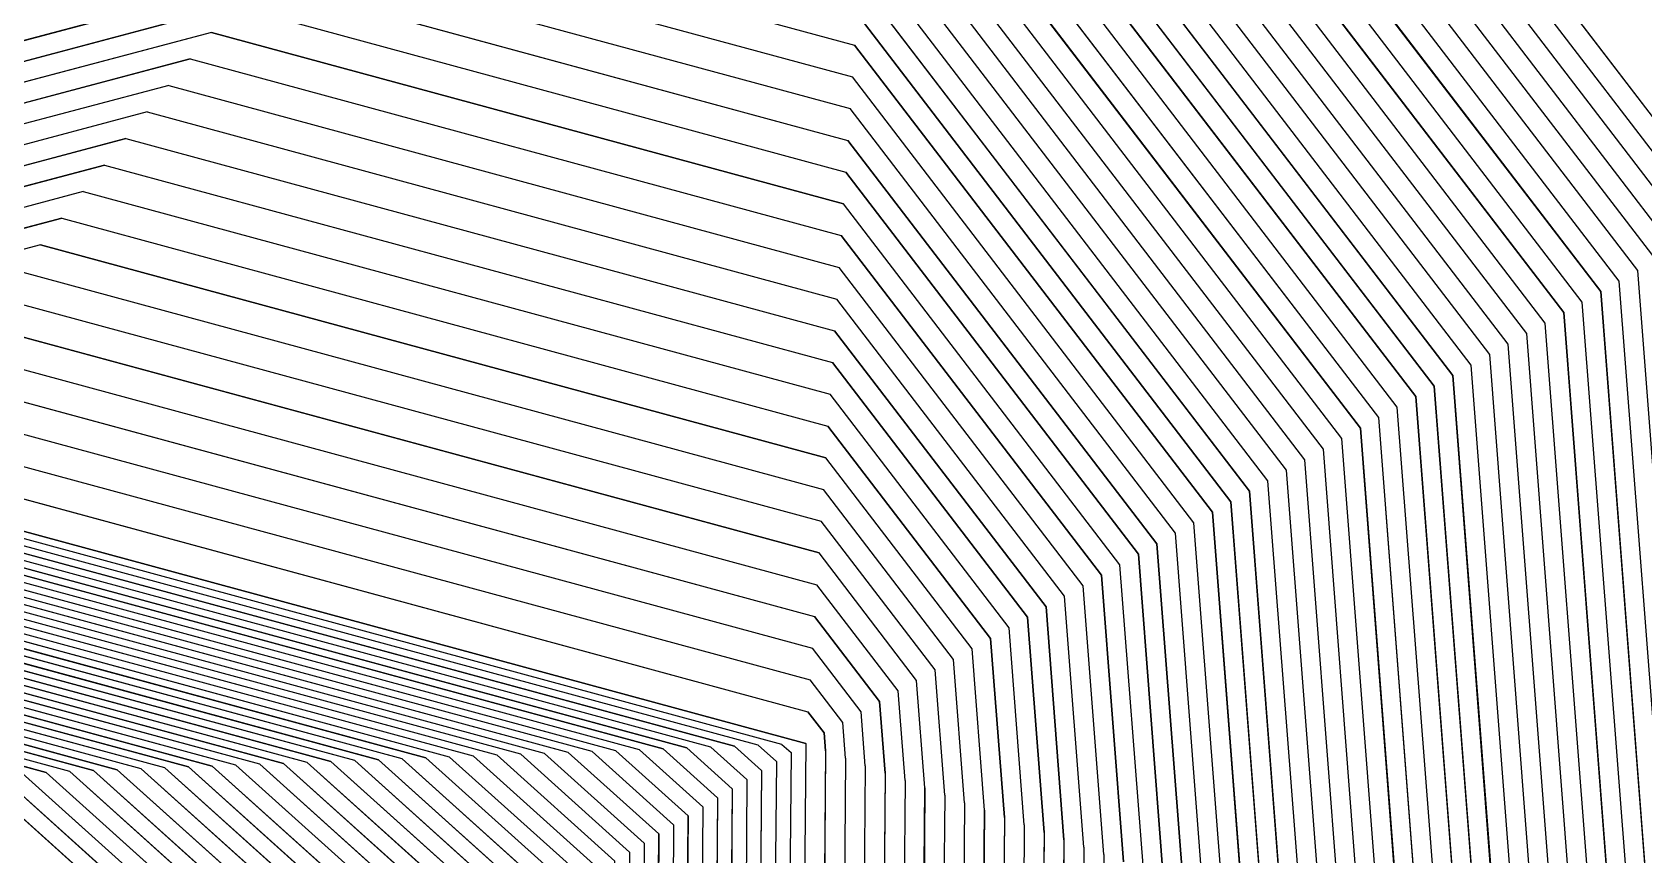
# Model space of a CAD drawing. Extents: x 7084 to 11035, y 13750 to 16729.
# Drawn here: x 9570 to 10154, y 15431 to 15729 of the extents above; entities that cross this region are included whole.
import ezdxf

# ---------------------------------------------------------------- set-up
doc = ezdxf.new("R2010")
doc.units = 0
doc.layers.add('Level 1', color=7, linetype='Continuous')

msp = doc.modelspace()

# ---------------------------------------------------------------- linework, layer by layer
at = {"layer": 'Level 1'}
for p, q in [((10184.94, 15661.53), (9890.33, 16046.32)), ((10178.24, 15657.72), (9889.53, 16034.81)), ((10171.54, 15653.91), (9888.72, 16023.31)), ((10164.84, 15650.1), (9887.91, 16011.8)), ((10158.14, 15646.28), (9887.11, 16000.29)), ((10151.45, 15642.47), (9886.3, 15988.79)), ((10144.75, 15638.66), (9885.5, 15977.28)), ((10138.05, 15634.85), (9884.69, 15965.78)), ((10131.35, 15631.04), (9883.88, 15954.27)), ((10124.65, 15627.23), (9883.08, 15942.76)), ((10117.96, 15623.42), (9882.27, 15931.26)), ((10111.26, 15619.61), (9881.47, 15919.75)), ((10104.56, 15615.8), (9880.66, 15908.25)), ((10097.86, 15611.99), (9879.86, 15896.74)), ((10091.16, 15608.18), (9879.05, 15885.23)), ((10084.47, 15604.37), (9878.24, 15873.73)), ((10077.77, 15600.56), (9877.44, 15862.22)), ((10071.07, 15596.75), (9876.63, 15850.72)), ((10064.37, 15592.94), (9875.83, 15839.21)), ((10057.68, 15589.13), (9875.02, 15827.7)), ((10050.98, 15585.32), (9874.21, 15816.2)), ((10044.28, 15581.51), (9873.41, 15804.69)), ((10037.58, 15577.7), (9872.6, 15793.19)), ((10030.88, 15573.89), (9871.8, 15781.68)), ((9673.48, 15776.9), (9867.77, 15724.15)), ((10024.19, 15570.08), (9870.99, 15770.17)), ((9665.74, 15767.28), (9866.96, 15712.64)), ((9657.99, 15757.66), (9866.16, 15701.14)), ((10017.49, 15566.27), (9870.19, 15758.67)), ((9650.25, 15748.04), (9435.83, 15691.07)), ((9650.25, 15748.04), (9865.35, 15689.63)), ((10010.79, 15562.46), (9869.38, 15747.16)), ((9642.5, 15738.42), (9439.37, 15684.45)), ((9642.5, 15738.42), (9864.55, 15678.13)), ((10004.09, 15558.65), (9868.57, 15735.66)), ((9634.76, 15728.8), (9442.91, 15677.82)), ((9634.76, 15728.8), (9863.74, 15666.62)), ((9997.39, 15554.84), (9867.77, 15724.15)), ((9627.01, 15719.17), (9446.45, 15671.2)), ((9627.01, 15719.17), (9862.93, 15655.12)), ((9990.7, 15551.03), (9866.96, 15712.64)), ((9619.27, 15709.55), (9449.99, 15664.58)), ((9619.27, 15709.55), (9862.13, 15643.61)), ((9611.52, 15699.93), (9453.54, 15657.95)), ((9611.52, 15699.93), (9861.32, 15632.1)), ((9984, 15547.22), (9866.16, 15701.14)), ((9603.78, 15690.31), (9457.08, 15651.33)), ((9603.78, 15690.31), (9860.52, 15620.6)), ((9977.3, 15543.41), (9865.35, 15689.63)), ((9596.03, 15680.69), (9460.62, 15644.71)), ((9596.03, 15680.69), (9859.71, 15609.09)), ((9970.6, 15539.6), (9864.55, 15678.13)), ((9588.29, 15671.06), (9464.16, 15638.08)), ((9588.29, 15671.06), (9858.9, 15597.59)), ((9963.9, 15535.79), (9863.74, 15666.62)), ((9580.54, 15661.44), (9467.7, 15631.46)), ((9580.54, 15661.44), (9858.1, 15586.08)), ((9957.21, 15531.98), (9862.93, 15655.12)), ((9572.8, 15651.82), (9471.24, 15624.83)), ((9572.8, 15651.82), (9857.29, 15574.57)), ((9565.05, 15642.2), (9856.49, 15563.07)), ((9950.51, 15528.17), (9862.13, 15643.61)), ((10173.92, 15350.13), (10151.45, 15642.47)), ((10159.52, 15355.51), (10138.05, 15634.85)), ((10166.72, 15352.82), (10144.75, 15638.66)), ((9557.31, 15632.58), (9855.68, 15551.56)), ((9943.81, 15524.36), (9861.32, 15632.1)), ((10152.32, 15358.19), (10131.35, 15631.04)), ((9549.57, 15622.95), (9854.88, 15540.06)), ((10137.93, 15363.56), (10117.96, 15623.42)), ((10145.13, 15360.88), (10124.65, 15627.23)), ((9937.11, 15520.55), (9860.52, 15620.6)), ((10130.73, 15366.25), (10111.26, 15619.61)), ((9541.82, 15613.33), (9854.07, 15528.55)), ((10116.34, 15371.62), (10097.86, 15611.99)), ((10123.53, 15368.94), (10104.56, 15615.8)), ((9930.42, 15516.74), (9859.71, 15609.09)), ((10109.14, 15374.31), (10091.16, 15608.18)), ((9534.08, 15603.71), (9853.26, 15517.04)), ((10094.75, 15379.68), (10077.77, 15600.56)), ((10101.94, 15377), (10084.47, 15604.37)), ((9526.33, 15594.09), (9852.46, 15505.54)), ((9923.72, 15512.93), (9858.9, 15597.59)), ((10087.55, 15382.37), (10071.07, 15596.75)), ((10073.15, 15387.74), (10057.68, 15589.13)), ((10080.35, 15385.06), (10064.37, 15592.94)), ((9518.59, 15584.47), (9851.65, 15494.03)), ((9917.02, 15509.12), (9858.1, 15586.08)), ((10065.96, 15390.43), (10050.98, 15585.32)), ((10051.56, 15395.8), (10037.58, 15577.7)), ((10058.76, 15393.12), (10044.28, 15581.51)), ((9510.84, 15574.84), (9850.85, 15482.53)), ((9910.32, 15505.31), (9857.29, 15574.57)), ((10044.37, 15398.49), (10030.88, 15573.89)), ((9850.04, 15471.02), (9503.1, 15565.22)), ((9503.1, 15565.22), (9850.04, 15471.02)), ((10029.97, 15403.86), (10017.49, 15566.27)), ((10037.17, 15401.17), (10024.19, 15570.08)), ((9841.44, 15470.69), (9504.41, 15562.2)), ((9832.84, 15470.36), (9505.72, 15559.18)), ((9903.62, 15501.5), (9856.49, 15563.07)), ((10015.58, 15409.23), (10004.09, 15558.65)), ((10022.77, 15406.55), (10010.79, 15562.46)), ((9824.24, 15470.04), (9507.04, 15556.16)), ((9815.64, 15469.71), (9508.35, 15553.14)), ((10008.38, 15411.92), (9997.39, 15554.84)), ((9807.04, 15469.38), (9509.66, 15550.12)), ((9798.44, 15469.05), (9510.97, 15547.1)), ((9896.93, 15497.69), (9855.68, 15551.56)), ((9993.99, 15417.29), (9984, 15547.22)), ((10001.18, 15414.61), (9990.7, 15551.03)), ((9789.84, 15468.72), (9512.29, 15544.08)), ((9781.24, 15468.39), (9513.6, 15541.07)), ((9986.79, 15419.98), (9977.3, 15543.41)), ((9772.64, 15468.07), (9514.91, 15538.05)), ((9890.23, 15493.88), (9854.88, 15540.06)), ((9972.39, 15425.35), (9963.9, 15535.79)), ((9979.59, 15422.67), (9970.6, 15539.6)), ((9764.04, 15467.74), (9516.23, 15535.03)), ((9755.44, 15467.41), (9517.54, 15532.01)), ((9965.2, 15428.04), (9957.21, 15531.98)), ((9746.84, 15467.08), (9518.85, 15528.99)), ((9738.24, 15466.75), (9520.17, 15525.97)), ((9883.53, 15490.07), (9854.07, 15528.55)), ((9950.8, 15433.41), (9943.81, 15524.36)), ((9958, 15430.72), (9950.51, 15528.17)), ((9729.64, 15466.42), (9521.48, 15522.95)), ((9721.04, 15466.1), (9522.79, 15519.93)), ((9943.6, 15436.1), (9937.11, 15520.55)), ((9712.44, 15465.77), (9524.1, 15516.91)), ((9703.85, 15465.44), (9525.42, 15513.89)), ((9876.83, 15486.26), (9853.26, 15517.04)), ((9929.21, 15441.47), (9923.72, 15512.93)), ((9936.41, 15438.78), (9930.42, 15516.74)), ((9695.25, 15465.11), (9526.73, 15510.87)), ((9686.65, 15464.78), (9528.04, 15507.85)), ((9922.01, 15444.16), (9917.02, 15509.12)), ((9678.05, 15464.46), (9529.36, 15504.83)), ((9669.45, 15464.13), (9530.67, 15501.81)), ((9870.13, 15482.45), (9852.46, 15505.54)), ((9907.62, 15449.53), (9903.62, 15501.5)), ((9914.82, 15446.84), (9910.32, 15505.31)), ((9660.85, 15463.8), (9531.98, 15498.79)), ((9652.25, 15463.47), (9533.29, 15495.77)), ((9900.42, 15452.22), (9896.93, 15497.69)), ((9643.65, 15463.14), (9534.61, 15492.75)), ((9635.05, 15462.81), (9535.92, 15489.73)), ((9863.44, 15478.64), (9851.65, 15494.03)), ((9886.03, 15457.59), (9883.53, 15490.07)), ((9893.22, 15454.9), (9890.23, 15493.88)), ((9626.45, 15462.49), (9537.23, 15486.71)), ((9617.85, 15462.16), (9538.55, 15483.69)), ((9878.83, 15460.27), (9876.83, 15486.26)), ((9609.25, 15461.83), (9539.86, 15480.67)), ((9600.65, 15461.5), (9541.17, 15477.65)), ((9856.74, 15474.83), (9850.85, 15482.53)), ((9864.44, 15465.65), (9863.44, 15478.64)), ((9871.63, 15462.96), (9870.13, 15482.45)), ((9592.05, 15461.17), (9542.49, 15474.63)), ((9583.45, 15460.84), (9543.8, 15471.61)), ((9850.04, 15471.02), (9847.74, 15197.6)), ((9857.24, 15468.33), (9856.74, 15474.83)), ((9574.85, 15460.52), (9545.11, 15468.59)), ((9703.85, 15465.44), (9759.64, 15415.22)), ((9712.44, 15465.77), (9764.96, 15418.5)), ((9721.04, 15466.1), (9770.28, 15421.78)), ((9729.64, 15466.42), (9775.6, 15425.07)), ((9738.24, 15466.75), (9780.91, 15428.35)), ((9746.84, 15467.08), (9786.23, 15431.63)), ((9755.44, 15467.41), (9791.55, 15434.91)), ((9764.04, 15467.74), (9796.87, 15438.2)), ((9772.64, 15468.07), (9802.18, 15441.48)), ((9781.24, 15468.39), (9807.5, 15444.76)), ((9789.84, 15468.72), (9812.82, 15448.04)), ((9798.44, 15469.05), (9818.14, 15451.33)), ((9807.04, 15469.38), (9823.45, 15454.61)), ((9815.64, 15469.71), (9828.77, 15457.89)), ((9824.24, 15470.04), (9834.09, 15461.17)), ((9832.84, 15470.36), (9839.41, 15464.46)), ((9841.44, 15470.69), (9844.72, 15467.74)), ((9844.72, 15467.74), (9842.49, 15202.13)), ((9857.24, 15468.33), (9854.99, 15200.38)), ((9864.44, 15465.65), (9862.23, 15203.16)), ((9549.05, 15459.53), (9663.93, 15356.14)), ((9557.65, 15459.86), (9669.25, 15359.42)), ((9566.25, 15460.19), (9674.57, 15362.7)), ((9574.85, 15460.52), (9679.88, 15365.99)), ((9583.45, 15460.84), (9685.2, 15369.27)), ((9592.05, 15461.17), (9690.52, 15372.55)), ((9600.65, 15461.5), (9695.84, 15375.83)), ((9609.25, 15461.83), (9701.15, 15379.11)), ((9617.85, 15462.16), (9706.47, 15382.4)), ((9626.45, 15462.49), (9711.79, 15385.68)), ((9635.05, 15462.81), (9717.11, 15388.96)), ((9643.65, 15463.14), (9722.42, 15392.24)), ((9652.25, 15463.47), (9727.74, 15395.53)), ((9660.85, 15463.8), (9733.06, 15398.81)), ((9669.45, 15464.13), (9738.38, 15402.09)), ((9678.05, 15464.46), (9743.69, 15405.37)), ((9686.65, 15464.78), (9749.01, 15408.66)), ((9695.25, 15465.11), (9754.33, 15411.94)), ((9834.09, 15461.17), (9831.99, 15211.19)), ((9839.41, 15464.46), (9837.24, 15206.66)), ((9871.63, 15462.96), (9869.47, 15205.95)), ((9878.83, 15460.27), (9876.72, 15208.73)), ((9823.45, 15454.61), (9821.48, 15220.25)), ((9828.77, 15457.89), (9826.74, 15215.72)), ((9886.03, 15457.59), (9883.96, 15211.51)), ((9893.22, 15454.9), (9891.2, 15214.29)), ((9812.82, 15448.04), (9810.98, 15229.31)), ((9818.14, 15451.33), (9816.23, 15224.78)), ((9900.42, 15452.22), (9898.45, 15217.07)), ((9907.62, 15449.53), (9905.69, 15219.86)), ((9807.5, 15444.76), (9805.73, 15233.84)), ((9914.82, 15446.84), (9912.93, 15222.64)), ((9922.01, 15444.16), (9920.17, 15225.42)), ((9796.87, 15438.2), (9795.23, 15242.9)), ((9802.18, 15441.48), (9800.48, 15238.37)), ((9929.21, 15441.47), (9927.42, 15228.2)), ((9936.41, 15438.78), (9934.66, 15230.98)), ((9943.6, 15436.1), (9941.9, 15233.77)), ((9786.23, 15431.63), (9784.72, 15251.96)), ((9791.55, 15434.91), (9789.97, 15247.43)), ((9950.8, 15433.41), (9949.15, 15236.55)), ((9958, 15430.72), (9956.39, 15239.33))]:
    msp.add_line(p, q, dxfattribs=at)
for points in [[(10389.66, 15866.41), (10184.94, 15661.53), (10389.66, 15866.41), (10629.34, 15601.56), (10184.94, 15661.53), (10209.9, 15336.7), (10734.2, 14956.91), (10584.4, 14247.29), (10734.2, 14956.91), (10154.98, 14417.2), (10209.9, 15336.7), (10734.2, 14956.91), (10749.18, 15326.71), (10209.9, 15336.7), (10184.94, 15661.53), (9890.33, 16046.32)], [(10389.66, 15866.41), (10184.94, 15661.53), (10389.66, 15866.41), (10629.34, 15601.56), (10184.94, 15661.53), (10209.9, 15336.7), (10734.2, 14956.91), (10584.4, 14247.29), (10734.2, 14956.91), (10154.98, 14417.2), (10209.9, 15336.7), (10734.2, 14956.91), (10749.18, 15326.71), (10209.9, 15336.7), (10184.94, 15661.53), (9890.33, 16046.32)], [(8949.3, 16008.69), (9226.13, 15817.39), (9301.12, 15815.05), (9343.31, 15800.2), (9386.27, 15783.8), (9758.67, 15882.75), (9876.63, 15850.72), (10071.07, 15596.75), (10087.55, 15382.37), (10086.77, 15289.41), (10058.64, 15167.54), (10022.39, 14560.67), (9997.39, 14520.83), (9634.88, 14388.9), (9560.67, 14363.9), (9461.46, 14365.46), (9336.22, 14236.83), (8888.03, 14309.39), (8858.37, 14527.08), (8779.47, 14540.36), (8720.09, 14541.92), (8671.66, 14541.92), (8642.76, 14551.29), (8260.47, 14703.01)], [(8949.3, 16008.69), (9226.13, 15817.39), (9301.12, 15815.05), (9343.31, 15800.2), (9386.27, 15783.8), (9758.67, 15882.75), (9876.63, 15850.72), (10071.07, 15596.75), (10087.55, 15382.37), (10086.77, 15289.41), (10058.64, 15167.54), (10022.39, 14560.67), (9997.39, 14520.83), (9634.88, 14388.9), (9560.67, 14363.9), (9461.46, 14365.46), (9336.22, 14236.83), (8888.03, 14309.39), (8858.37, 14527.08), (8779.47, 14540.36), (8720.09, 14541.92), (8671.66, 14541.92), (8642.76, 14551.29), (8260.47, 14703.01)], [(9884.69, 15965.78), (10138.05, 15634.85), (10159.52, 15355.51), (10159.2, 15317.23), (10147.62, 15267.05), (10100.38, 14476.27), (10090.09, 14459.87), (9617.72, 14287.96), (9587.17, 14277.67), (9546.31, 14278.31), (9383.13, 14110.7), (8799.12, 14205.25), (8760.47, 14488.9), (8727.98, 14494.37), (8703.53, 14495.01), (8683.59, 14495.01), (8671.69, 14498.87), (8173.56, 14696.56)], [(9884.69, 15965.78), (10138.05, 15634.85), (10159.52, 15355.51), (10159.2, 15317.23), (10147.62, 15267.05), (10100.38, 14476.27), (10090.09, 14459.87), (9617.72, 14287.96), (9587.17, 14277.67), (9546.31, 14278.31), (9383.13, 14110.7), (8799.12, 14205.25), (8760.47, 14488.9), (8727.98, 14494.37), (8703.53, 14495.01), (8683.59, 14495.01), (8671.69, 14498.87), (8173.56, 14696.56)], [(9883.08, 15942.76), (10124.65, 15627.23), (10145.13, 15360.88), (10144.71, 15311.66), (10129.82, 15247.15), (10084.78, 14493.15), (10071.55, 14472.06), (9621.16, 14308.15), (9581.87, 14294.92), (9529.34, 14295.74), (9373.75, 14135.93), (8816.9, 14226.08), (8780.05, 14496.53), (8738.28, 14503.56), (8706.85, 14504.39), (8681.2, 14504.39), (8665.9, 14509.35), (8190.94, 14697.85)], [(9883.08, 15942.76), (10124.65, 15627.23), (10145.13, 15360.88), (10144.71, 15311.66), (10129.82, 15247.15), (10084.78, 14493.15), (10071.55, 14472.06), (9621.16, 14308.15), (9581.87, 14294.92), (9529.34, 14295.74), (9373.75, 14135.93), (8816.9, 14226.08), (8780.05, 14496.53), (8738.28, 14503.56), (8706.85, 14504.39), (8681.2, 14504.39), (8665.9, 14509.35), (8190.94, 14697.85)], [(9878.24, 15873.73), (10084.47, 15604.37), (10101.94, 15377), (10101.25, 15294.97), (10076.44, 15187.44), (10037.99, 14543.79), (10015.93, 14508.64), (9631.45, 14368.71), (9565.97, 14346.65), (9478.43, 14348.03), (9345.61, 14211.61), (8870.25, 14288.57), (8838.79, 14519.44), (8769.17, 14531.16), (8716.78, 14532.54), (8674.05, 14532.54), (8648.54, 14540.81), (8243.09, 14701.72)], [(9878.24, 15873.73), (10084.47, 15604.37), (10101.94, 15377), (10101.25, 15294.97), (10076.44, 15187.44), (10037.99, 14543.79), (10015.93, 14508.64), (9631.45, 14368.71), (9565.97, 14346.65), (9478.43, 14348.03), (9345.61, 14211.61), (8870.25, 14288.57), (8838.79, 14519.44), (8769.17, 14531.16), (8716.78, 14532.54), (8674.05, 14532.54), (8648.54, 14540.81), (8243.09, 14701.72)], [(9877.44, 15862.22), (10077.77, 15600.56), (10094.75, 15379.68), (10094.01, 15292.19), (10067.54, 15177.49), (10030.19, 14552.23), (10006.66, 14514.73), (9633.17, 14378.81), (9563.32, 14355.28), (9469.94, 14356.75), (9340.92, 14224.22), (8879.14, 14298.98), (8848.58, 14523.26), (8774.32, 14535.76), (8718.44, 14537.23), (8672.85, 14537.23), (8645.65, 14546.05), (8251.78, 14702.37)], [(9877.44, 15862.22), (10077.77, 15600.56), (10094.75, 15379.68), (10094.01, 15292.19), (10067.54, 15177.49), (10030.19, 14552.23), (10006.66, 14514.73), (9633.17, 14378.81), (9563.32, 14355.28), (9469.94, 14356.75), (9340.92, 14224.22), (8879.14, 14298.98), (8848.58, 14523.26), (8774.32, 14535.76), (8718.44, 14537.23), (8672.85, 14537.23), (8645.65, 14546.05), (8251.78, 14702.37)], [(8277.85, 14704.3), (8636.97, 14561.78), (8669.27, 14551.3), (8723.41, 14551.3), (8789.76, 14549.55), (8877.95, 14534.71), (8905.81, 14330.22), (9326.84, 14262.06), (9444.48, 14382.89), (9555.37, 14381.15), (9638.31, 14409.09), (9978.86, 14533.02), (10006.8, 14577.55), (10040.85, 15147.64), (10072.28, 15283.84), (10073.15, 15387.74), (10057.68, 15589.13), (9875.02, 15827.7)], [(8277.85, 14704.3), (8636.97, 14561.78), (8669.27, 14551.3), (8723.41, 14551.3), (8789.76, 14549.55), (8877.95, 14534.71), (8905.81, 14330.22), (9326.84, 14262.06), (9444.48, 14382.89), (9555.37, 14381.15), (9638.31, 14409.09), (9978.86, 14533.02), (10006.8, 14577.55), (10040.85, 15147.64), (10072.28, 15283.84), (10073.15, 15387.74), (10057.68, 15589.13), (9875.02, 15827.7)], [(9874.21, 15816.2), (10050.98, 15585.32), (10065.96, 15390.43), (10065.04, 15281.06), (10031.95, 15137.69), (9999, 14585.99), (9969.59, 14539.12), (9640.03, 14419.18), (9552.72, 14389.77), (9436, 14391.61), (9322.15, 14274.67), (8914.7, 14340.64), (8887.74, 14538.53), (8794.91, 14554.15), (8725.06, 14555.99), (8668.08, 14555.99), (8634.08, 14567.02), (8286.54, 14704.95)], [(9874.21, 15816.2), (10050.98, 15585.32), (10065.96, 15390.43), (10065.04, 15281.06), (10031.95, 15137.69), (9999, 14585.99), (9969.59, 14539.12), (9640.03, 14419.18), (9552.72, 14389.77), (9436, 14391.61), (9322.15, 14274.67), (8914.7, 14340.64), (8887.74, 14538.53), (8794.91, 14554.15), (8725.06, 14555.99), (8668.08, 14555.99), (8634.08, 14567.02), (8286.54, 14704.95)], [(9354.45, 15737.96), (9425.21, 15710.94), (9673.48, 15776.9), (9867.77, 15724.15), (9997.39, 15554.84), (10008.38, 15411.92)], [(9354.45, 15737.96), (9425.21, 15710.94), (9673.48, 15776.9), (9867.77, 15724.15), (9997.39, 15554.84), (10008.38, 15411.92)], [(9869.38, 15747.16), (10010.79, 15562.46), (10022.77, 15406.55), (10021.58, 15264.37), (9978.57, 15077.98), (9952.2, 14636.62), (9913.97, 14575.69), (9650.32, 14479.74), (9536.82, 14441.51), (9385.08, 14443.9), (9294.01, 14350.35), (8968.05, 14403.12), (8946.47, 14561.44), (8825.8, 14581.75), (8735, 14584.14), (8660.92, 14584.14), (8616.72, 14598.47), (8338.69, 14708.81)], [(9869.38, 15747.16), (10010.79, 15562.46), (10022.77, 15406.55), (10021.58, 15264.37), (9978.57, 15077.98), (9952.2, 14636.62), (9913.97, 14575.69), (9650.32, 14479.74), (9536.82, 14441.51), (9385.08, 14443.9), (9294.01, 14350.35), (8968.05, 14403.12), (8946.47, 14561.44), (8825.8, 14581.75), (8735, 14584.14), (8660.92, 14584.14), (8616.72, 14598.47), (8338.69, 14708.81)], [(9357.48, 15720.98), (9435.83, 15691.07), (9650.25, 15748.04), (9865.35, 15689.63), (9977.3, 15543.41), (9986.79, 15419.98), (9985.36, 15250.46), (9934.08, 15028.23), (9913.21, 14678.82), (9867.62, 14606.17), (9658.9, 14530.21), (9523.57, 14484.63), (9342.66, 14487.47), (9270.55, 14413.41), (9012.5, 14455.19), (8995.42, 14580.52), (8851.54, 14604.74), (8743.28, 14607.59), (8654.96, 14607.59), (8602.25, 14624.68), (8382.15, 14712.04)], [(9357.48, 15720.98), (9435.83, 15691.07), (9650.25, 15748.04), (9865.35, 15689.63), (9977.3, 15543.41), (9986.79, 15419.98), (9985.36, 15250.46), (9934.08, 15028.23), (9913.21, 14678.82), (9867.62, 14606.17), (9658.9, 14530.21), (9523.57, 14484.63), (9342.66, 14487.47), (9270.55, 14413.41), (9012.5, 14455.19), (8995.42, 14580.52), (8851.54, 14604.74), (8743.28, 14607.59), (8654.96, 14607.59), (8602.25, 14624.68), (8382.15, 14712.04)], [(9279.09, 15743.27), (9358.5, 15715.33), (9439.37, 15684.45), (9642.5, 15738.42), (9864.55, 15678.13), (9970.6, 15539.6), (9979.59, 15422.67), (9978.12, 15247.68), (9925.18, 15018.28), (9905.41, 14687.26), (9858.35, 14612.27), (9660.62, 14540.3), (9520.92, 14493.25), (9334.17, 14496.19), (9265.86, 14426.03), (9021.39, 14465.61), (9005.21, 14584.34), (8856.69, 14609.34)], [(9279.09, 15743.27), (9358.5, 15715.33), (9439.37, 15684.45), (9642.5, 15738.42), (9864.55, 15678.13), (9970.6, 15539.6), (9979.59, 15422.67), (9978.12, 15247.68), (9925.18, 15018.28), (9905.41, 14687.26), (9858.35, 14612.27), (9660.62, 14540.3), (9520.92, 14493.25), (9334.17, 14496.19), (9265.86, 14426.03), (9021.39, 14465.61), (9005.21, 14584.34), (8856.69, 14609.34)], [(9868.57, 15735.66), (10004.09, 15558.65), (10015.58, 15409.23), (10014.34, 15261.59), (9969.67, 15068.03), (9944.4, 14645.06), (9904.7, 14581.79), (9652.04, 14489.84), (9534.17, 14450.13), (9376.6, 14452.61), (9289.32, 14362.96), (8976.94, 14413.54), (8956.26, 14565.25), (8830.95, 14586.35), (8736.66, 14588.83), (8659.73, 14588.83), (8613.82, 14603.72), (8347.38, 14709.46)], [(9868.57, 15735.66), (10004.09, 15558.65), (10015.58, 15409.23), (10014.34, 15261.59), (9969.67, 15068.03), (9944.4, 14645.06), (9904.7, 14581.79), (9652.04, 14489.84), (9534.17, 14450.13), (9376.6, 14452.61), (9289.32, 14362.96), (8976.94, 14413.54), (8956.26, 14565.25), (8830.95, 14586.35), (8736.66, 14588.83), (8659.73, 14588.83), (8613.82, 14603.72), (8347.38, 14709.46)], [(9325.68, 14504.9), (9518.27, 14501.87), (9662.33, 14550.4), (9849.08, 14618.36), (9897.61, 14695.7), (9916.29, 15008.33), (9970.88, 15244.9), (9972.39, 15425.35), (9963.9, 15535.79), (9863.74, 15666.62), (9634.76, 15728.8), (9442.91, 15677.82), (9359.51, 15709.67), (9277.62, 15738.48)], [(9325.68, 14504.9), (9518.27, 14501.87), (9662.33, 14550.4), (9849.08, 14618.36), (9897.61, 14695.7), (9916.29, 15008.33), (9970.88, 15244.9), (9972.39, 15425.35), (9963.9, 15535.79), (9863.74, 15666.62), (9634.76, 15728.8), (9442.91, 15677.82), (9359.51, 15709.67), (9277.62, 15738.48)], [(9276.15, 15733.69), (9360.52, 15704.01), (9446.45, 15671.2), (9627.01, 15719.17), (9862.93, 15655.12), (9957.21, 15531.98), (9965.2, 15428.04)], [(9276.15, 15733.69), (9360.52, 15704.01), (9446.45, 15671.2), (9627.01, 15719.17), (9862.93, 15655.12), (9957.21, 15531.98), (9965.2, 15428.04)], [(9457.08, 15651.33), (9603.78, 15690.31), (9860.52, 15620.6), (9937.11, 15520.55), (9943.6, 15436.1), (9941.9, 15233.77), (9880.7, 14968.53), (9866.41, 14729.46), (9812.01, 14642.74), (9669.2, 14590.77), (9507.67, 14536.36)], [(9457.08, 15651.33), (9603.78, 15690.31), (9860.52, 15620.6), (9937.11, 15520.55), (9943.6, 15436.1), (9941.9, 15233.77), (9880.7, 14968.53), (9866.41, 14729.46), (9812.01, 14642.74), (9669.2, 14590.77), (9507.67, 14536.36)], [(9460.62, 15644.71), (9596.03, 15680.69), (9859.71, 15609.09), (9930.42, 15516.74), (9936.41, 15438.78), (9934.66, 15230.98), (9871.8, 14958.58), (9858.62, 14737.9), (9802.74, 14648.84), (9670.91, 14600.87), (9505.02, 14544.99)], [(9460.62, 15644.71), (9596.03, 15680.69), (9859.71, 15609.09), (9930.42, 15516.74), (9936.41, 15438.78), (9934.66, 15230.98), (9871.8, 14958.58), (9858.62, 14737.9), (9802.74, 14648.84), (9670.91, 14600.87), (9505.02, 14544.99)], [(9467.7, 15631.46), (9580.54, 15661.44), (9858.1, 15586.08), (9917.02, 15509.12), (9922.01, 15444.16), (9920.17, 15225.42), (9854, 14938.68), (9843.02, 14754.78), (9784.2, 14661.03), (9674.35, 14621.05), (9499.73, 14562.23)], [(9467.7, 15631.46), (9580.54, 15661.44), (9858.1, 15586.08), (9917.02, 15509.12), (9922.01, 15444.16), (9920.17, 15225.42), (9854, 14938.68), (9843.02, 14754.78), (9784.2, 14661.03), (9674.35, 14621.05), (9499.73, 14562.23)], [(9497.08, 14570.86), (9676.06, 14631.15), (9774.93, 14667.13), (9835.22, 14763.21), (9845.11, 14928.73), (9912.93, 15222.64), (9914.82, 15446.84), (9910.32, 15505.31), (9857.29, 15574.57), (9572.8, 15651.82), (9471.24, 15624.83)], [(9497.08, 14570.86), (9676.06, 14631.15), (9774.93, 14667.13), (9835.22, 14763.21), (9845.11, 14928.73), (9912.93, 15222.64), (9914.82, 15446.84), (9910.32, 15505.31), (9857.29, 15574.57), (9572.8, 15651.82), (9471.24, 15624.83)], [(9818.41, 14898.87), (9891.2, 15214.29), (9893.22, 15454.9), (9890.23, 15493.88), (9854.88, 15540.06), (9549.57, 15622.95)], [(9818.41, 14898.87), (9891.2, 15214.29), (9893.22, 15454.9), (9890.23, 15493.88), (9854.88, 15540.06), (9549.57, 15622.95)], [(9534.08, 15603.71), (9853.26, 15517.04), (9876.83, 15486.26), (9878.83, 15460.27), (9876.72, 15208.73), (9800.62, 14878.97), (9796.22, 14805.41), (9728.58, 14697.61), (9684.64, 14681.62), (9483.83, 14613.97)], [(9534.08, 15603.71), (9853.26, 15517.04), (9876.83, 15486.26), (9878.83, 15460.27), (9876.72, 15208.73), (9800.62, 14878.97), (9796.22, 14805.41), (9728.58, 14697.61), (9684.64, 14681.62), (9483.83, 14613.97)], [(9510.84, 15574.84), (9850.85, 15482.53), (9856.74, 15474.83), (9857.24, 15468.33), (9854.99, 15200.38), (9773.93, 14849.12), (9772.83, 14830.73), (9700.77, 14715.89), (9689.79, 14711.9), (9475.88, 14639.84)], [(9510.84, 15574.84), (9850.85, 15482.53), (9856.74, 15474.83), (9857.24, 15468.33), (9854.99, 15200.38), (9773.93, 14849.12), (9772.83, 14830.73), (9700.77, 14715.89), (9689.79, 14711.9), (9475.88, 14639.84)], [(9507.04, 15556.16), (9824.24, 15470.04), (9834.09, 15461.17), (9831.99, 15211.19), (9834.74, 15197.01), (9828.64, 15183.62), (9753.01, 14855.91), (9748.68, 14847.05), (9681.46, 14739.91), (9677.52, 14734.99), (9477.95, 14667.77)], [(9507.04, 15556.16), (9824.24, 15470.04), (9834.09, 15461.17), (9831.99, 15211.19), (9834.74, 15197.01), (9828.64, 15183.62), (9753.01, 14855.91), (9748.68, 14847.05), (9681.46, 14739.91), (9677.52, 14734.99), (9477.95, 14667.77)], [(9510.97, 15547.1), (9798.44, 15469.05), (9818.14, 15451.33), (9816.23, 15224.78), (9821.75, 15196.42), (9809.54, 15169.64), (9741, 14872.65), (9732.34, 14854.92), (9671.42, 14757.83), (9663.54, 14747.99), (9482.68, 14687.07)], [(9510.97, 15547.1), (9798.44, 15469.05), (9818.14, 15451.33), (9816.23, 15224.78), (9821.75, 15196.42), (9809.54, 15169.64), (9741, 14872.65), (9732.34, 14854.92), (9671.42, 14757.83), (9663.54, 14747.99), (9482.68, 14687.07)], [(9509.66, 15550.12), (9807.04, 15469.38), (9823.45, 15454.61), (9821.48, 15220.25), (9826.08, 15196.62), (9815.9, 15174.3)], [(9509.66, 15550.12), (9807.04, 15469.38), (9823.45, 15454.61), (9821.48, 15220.25), (9826.08, 15196.62), (9815.9, 15174.3)], [(9721.44, 14860.18), (9732.99, 14883.81), (9796.8, 15160.31), (9813.08, 15196.03), (9805.73, 15233.84), (9807.5, 15444.76), (9781.24, 15468.39), (9513.6, 15541.07)], [(9721.44, 14860.18), (9732.99, 14883.81), (9796.8, 15160.31), (9813.08, 15196.03), (9805.73, 15233.84), (9807.5, 15444.76), (9781.24, 15468.39), (9513.6, 15541.07)], [(9710.54, 14865.43), (9724.98, 14894.97), (9784.07, 15150.99), (9804.42, 15195.63), (9795.23, 15242.9), (9796.87, 15438.2), (9764.04, 15467.74), (9516.23, 15535.03)], [(9710.54, 14865.43), (9724.98, 14894.97), (9784.07, 15150.99), (9804.42, 15195.63), (9795.23, 15242.9), (9796.87, 15438.2), (9764.04, 15467.74), (9516.23, 15535.03)], [(9493.71, 14732.1), (9630.91, 14778.31), (9647.98, 14799.65), (9694.2, 14873.31), (9712.97, 14911.71), (9764.96, 15137.01), (9791.42, 15195.04), (9779.47, 15256.49), (9780.91, 15428.35), (9738.24, 15466.75), (9520.17, 15525.97)], [(9493.71, 14732.1), (9630.91, 14778.31), (9647.98, 14799.65), (9694.2, 14873.31), (9712.97, 14911.71), (9764.96, 15137.01), (9791.42, 15195.04), (9779.47, 15256.49), (9780.91, 15428.35), (9738.24, 15466.75), (9520.17, 15525.97)], [(9496.86, 14744.97), (9621.59, 14786.98), (9641.28, 14811.6), (9683.3, 14878.56), (9704.96, 14922.87), (9752.23, 15127.69), (9782.75, 15194.65), (9768.97, 15265.55), (9770.28, 15421.78), (9721.04, 15466.1), (9522.79, 15519.93)], [(9496.86, 14744.97), (9621.59, 14786.98), (9641.28, 14811.6), (9683.3, 14878.56), (9704.96, 14922.87), (9752.23, 15127.69), (9782.75, 15194.65), (9768.97, 15265.55), (9770.28, 15421.78), (9721.04, 15466.1), (9522.79, 15519.93)], [(9524.1, 15516.91), (9712.44, 15465.77), (9764.96, 15418.5), (9763.72, 15270.08), (9778.42, 15194.45), (9745.86, 15123.03), (9700.96, 14928.45), (9677.85, 14881.18), (9637.94, 14817.57), (9616.93, 14791.31), (9498.44, 14751.4)], [(9524.1, 15516.91), (9712.44, 15465.77), (9764.96, 15418.5), (9763.72, 15270.08), (9778.42, 15194.45), (9745.86, 15123.03), (9700.96, 14928.45), (9677.85, 14881.18), (9637.94, 14817.57), (9616.93, 14791.31), (9498.44, 14751.4)], [(9500.01, 14757.83), (9612.27, 14795.65), (9634.59, 14823.55), (9672.4, 14883.81), (9696.95, 14934.03), (9739.49, 15118.37), (9774.09, 15194.25), (9758.46, 15274.6), (9759.64, 15415.22), (9703.85, 15465.44), (9525.42, 15513.89)], [(9500.01, 14757.83), (9612.27, 14795.65), (9634.59, 14823.55), (9672.4, 14883.81), (9696.95, 14934.03), (9739.49, 15118.37), (9774.09, 15194.25), (9758.46, 15274.6), (9759.64, 15415.22), (9703.85, 15465.44), (9525.42, 15513.89)], [(9624.87, 15034.47), (9696.1, 15190.71), (9663.93, 15356.14), (9549.05, 15459.53), (9282.52, 15436.56), (9549.05, 15459.53), (9411.19, 15510.08), (9282.52, 15436.56), (9411.19, 15510.08), (9549.05, 15459.53)], [(9624.87, 15034.47), (9696.1, 15190.71), (9663.93, 15356.14), (9549.05, 15459.53), (9282.52, 15436.56), (9549.05, 15459.53), (9411.19, 15510.08), (9282.52, 15436.56), (9411.19, 15510.08), (9549.05, 15459.53)], [(9526.73, 15510.87), (9695.25, 15465.11), (9754.33, 15411.94), (9753.21, 15279.13), (9769.75, 15194.06), (9733.12, 15113.7), (9692.95, 14939.61), (9666.95, 14886.44), (9631.24, 14829.52), (9607.61, 14799.98), (9501.59, 14764.27)], [(9526.73, 15510.87), (9695.25, 15465.11), (9754.33, 15411.94), (9753.21, 15279.13), (9769.75, 15194.06), (9733.12, 15113.7), (9692.95, 14939.61), (9666.95, 14886.44), (9631.24, 14829.52), (9607.61, 14799.98), (9501.59, 14764.27)], [(9503.16, 14770.7), (9602.95, 14804.31), (9627.89, 14835.49), (9661.5, 14889.06), (9688.94, 14945.19), (9726.76, 15109.04), (9765.42, 15193.86), (9747.96, 15283.66), (9749.01, 15408.66), (9686.65, 15464.78), (9528.04, 15507.85)], [(9503.16, 14770.7), (9602.95, 14804.31), (9627.89, 14835.49), (9661.5, 14889.06), (9688.94, 14945.19), (9726.76, 15109.04), (9765.42, 15193.86), (9747.96, 15283.66), (9749.01, 15408.66), (9686.65, 15464.78), (9528.04, 15507.85)], [(9529.36, 15504.83), (9678.05, 15464.46), (9743.69, 15405.37), (9742.71, 15288.19), (9761.09, 15193.66), (9720.39, 15104.38), (9684.94, 14950.77), (9656.05, 14891.69), (9624.54, 14841.47), (9598.29, 14808.64), (9504.74, 14777.13)], [(9529.36, 15504.83), (9678.05, 15464.46), (9743.69, 15405.37), (9742.71, 15288.19), (9761.09, 15193.66), (9720.39, 15104.38), (9684.94, 14950.77), (9656.05, 14891.69), (9624.54, 14841.47), (9598.29, 14808.64), (9504.74, 14777.13)], [(9506.31, 14783.57), (9593.62, 14812.98), (9621.2, 14847.44), (9650.61, 14894.31), (9680.93, 14956.35), (9714.02, 15099.72), (9756.76, 15193.47), (9737.46, 15292.72), (9738.38, 15402.09), (9669.45, 15464.13), (9530.67, 15501.81)], [(9506.31, 14783.57), (9593.62, 14812.98), (9621.2, 14847.44), (9650.61, 14894.31), (9680.93, 14956.35), (9714.02, 15099.72), (9756.76, 15193.47), (9737.46, 15292.72), (9738.38, 15402.09), (9669.45, 15464.13), (9530.67, 15501.81)], [(9509.46, 14796.43), (9584.3, 14821.64), (9614.5, 14859.39), (9639.71, 14899.56), (9672.93, 14967.51), (9701.28, 15090.4), (9748.09, 15193.07), (9726.95, 15301.78), (9727.74, 15395.53), (9652.25, 15463.47), (9533.29, 15495.77)], [(9509.46, 14796.43), (9584.3, 14821.64), (9614.5, 14859.39), (9639.71, 14899.56), (9672.93, 14967.51), (9701.28, 15090.4), (9748.09, 15193.07), (9726.95, 15301.78), (9727.74, 15395.53), (9652.25, 15463.47), (9533.29, 15495.77)], [(9531.98, 15498.79), (9660.85, 15463.8), (9733.06, 15398.81)], [(9531.98, 15498.79), (9660.85, 15463.8), (9733.06, 15398.81)], [(9511.04, 14802.87), (9579.64, 14825.97), (9611.15, 14865.36), (9634.26, 14902.19), (9668.92, 14973.09), (9694.92, 15085.74), (9743.76, 15192.87), (9721.7, 15306.31), (9722.42, 15392.24), (9643.65, 15463.14), (9534.61, 15492.75)], [(9511.04, 14802.87), (9579.64, 14825.97), (9611.15, 14865.36), (9634.26, 14902.19), (9668.92, 14973.09), (9694.92, 15085.74), (9743.76, 15192.87), (9721.7, 15306.31), (9722.42, 15392.24), (9643.65, 15463.14), (9534.61, 15492.75)], [(9535.92, 15489.73), (9635.05, 15462.81), (9717.11, 15388.96), (9716.45, 15310.84), (9739.43, 15192.68), (9688.55, 15081.08)], [(9535.92, 15489.73), (9635.05, 15462.81), (9717.11, 15388.96), (9716.45, 15310.84), (9739.43, 15192.68), (9688.55, 15081.08)], [(9537.23, 15486.71), (9626.45, 15462.49), (9711.79, 15385.68), (9711.2, 15315.37), (9735.09, 15192.48), (9682.18, 15076.42), (9660.91, 14984.25), (9623.36, 14907.44), (9604.46, 14877.31), (9570.32, 14834.64), (9514.19, 14815.73)], [(9537.23, 15486.71), (9626.45, 15462.49), (9711.79, 15385.68), (9711.2, 15315.37), (9735.09, 15192.48), (9682.18, 15076.42), (9660.91, 14984.25), (9623.36, 14907.44), (9604.46, 14877.31), (9570.32, 14834.64), (9514.19, 14815.73)], [(9565.66, 14838.97), (9601.11, 14883.28), (9617.91, 14910.07), (9656.91, 14989.83), (9675.81, 15071.76), (9730.76, 15192.28), (9705.95, 15319.9), (9706.47, 15382.4), (9617.85, 15462.16), (9538.55, 15483.69)], [(9565.66, 14838.97), (9601.11, 14883.28), (9617.91, 14910.07), (9656.91, 14989.83), (9675.81, 15071.76), (9730.76, 15192.28), (9705.95, 15319.9), (9706.47, 15382.4), (9617.85, 15462.16), (9538.55, 15483.69)], [(9561, 14843.31), (9597.76, 14889.26), (9612.46, 14912.69), (9652.9, 14995.41), (9669.45, 15067.1), (9726.43, 15192.09), (9700.69, 15324.43), (9701.15, 15379.11), (9609.25, 15461.83), (9539.86, 15480.67)], [(9561, 14843.31), (9597.76, 14889.26), (9612.46, 14912.69), (9652.9, 14995.41), (9669.45, 15067.1), (9726.43, 15192.09), (9700.69, 15324.43), (9701.15, 15379.11), (9609.25, 15461.83), (9539.86, 15480.67)], [(9541.17, 15477.65), (9600.65, 15461.5), (9695.84, 15375.83), (9695.44, 15328.96), (9722.09, 15191.89), (9663.08, 15062.43), (9648.9, 15000.99), (9607.02, 14915.32), (9594.41, 14895.23), (9556.34, 14847.64)], [(9541.17, 15477.65), (9600.65, 15461.5), (9695.84, 15375.83), (9695.44, 15328.96), (9722.09, 15191.89), (9663.08, 15062.43), (9648.9, 15000.99), (9607.02, 14915.32), (9594.41, 14895.23), (9556.34, 14847.64)], [(9542.49, 15474.63), (9592.05, 15461.17), (9690.52, 15372.55), (9690.19, 15333.49), (9717.76, 15191.69), (9656.71, 15057.77), (9644.89, 15006.57), (9601.57, 14917.95), (9591.06, 14901.21), (9551.68, 14851.97)], [(9542.49, 15474.63), (9592.05, 15461.17), (9690.52, 15372.55), (9690.19, 15333.49), (9717.76, 15191.69), (9656.71, 15057.77), (9644.89, 15006.57), (9601.57, 14917.95), (9591.06, 14901.21), (9551.68, 14851.97)], [(9547.01, 14856.3), (9587.72, 14907.18), (9596.12, 14920.57), (9640.89, 15012.15), (9650.34, 15053.11), (9713.43, 15191.5), (9684.94, 15338.02), (9685.2, 15369.27), (9583.45, 15460.84), (9543.8, 15471.61)], [(9547.01, 14856.3), (9587.72, 14907.18), (9596.12, 14920.57), (9640.89, 15012.15), (9650.34, 15053.11), (9713.43, 15191.5), (9684.94, 15338.02), (9685.2, 15369.27), (9583.45, 15460.84), (9543.8, 15471.61)], [(9545.11, 15468.59), (9574.85, 15460.52), (9679.88, 15365.99), (9679.69, 15342.55), (9709.1, 15191.3), (9643.98, 15048.45), (9636.89, 15017.73), (9590.67, 14923.2), (9584.37, 14913.15), (9542.35, 14860.64)], [(9545.11, 15468.59), (9574.85, 15460.52), (9679.88, 15365.99), (9679.69, 15342.55), (9709.1, 15191.3), (9643.98, 15048.45), (9636.89, 15017.73), (9590.67, 14923.2), (9584.37, 14913.15), (9542.35, 14860.64)], [(9566.25, 15460.19), (9674.57, 15362.7), (9674.44, 15347.08), (9704.76, 15191.1), (9637.61, 15043.79), (9632.88, 15023.31), (9585.22, 14925.82), (9581.02, 14919.13), (9537.69, 14864.97)], [(9566.25, 15460.19), (9674.57, 15362.7), (9674.44, 15347.08), (9704.76, 15191.1), (9637.61, 15043.79), (9632.88, 15023.31), (9585.22, 14925.82), (9581.02, 14919.13), (9537.69, 14864.97)], [(9557.65, 15459.86), (9669.25, 15359.42), (9669.18, 15351.61)], [(9557.65, 15459.86), (9669.25, 15359.42), (9669.18, 15351.61)]]:
    msp.add_lwpolyline(points, dxfattribs=at)

doc.saveas('drawing.dxf')
